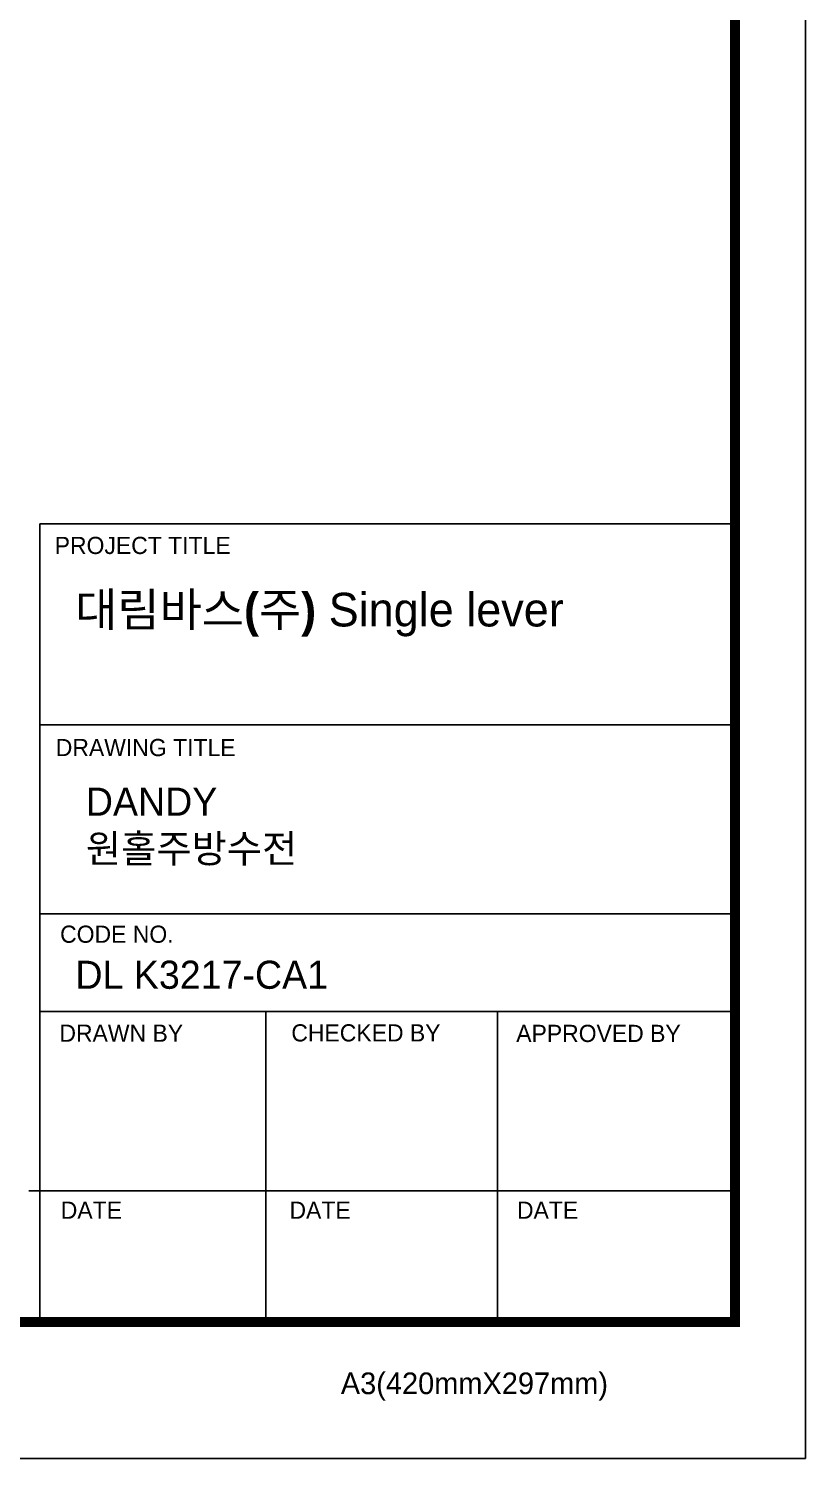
# Model space of a CAD drawing. Extents: x 0 to 1462, y 0 to 1072.
# Drawn here: x 1201.2 to 1462.4, y 0 to 480.5 of the extents above; entities that cross this region are included whole.
import ezdxf

# ---------------------------------------------------------------- set-up
doc = ezdxf.new("R2010")
doc.units = 0
doc.header["$LTSCALE"] = 10
doc.header["$MEASUREMENT"] = 0
doc.layers.get('0').update_dxf_attribs({"linetype": 'CONTINUOUS'})
doc.styles.add('Daelim Dimension', font='')
doc.styles.get('Daelim Dimension').set_extended_font_data('나눔고딕')

msp = doc.modelspace()

# ---------------------------------------------------------------- linework, layer by layer
at = {"color": 5, "ltscale": 40}
for p, q in [((1438.75, 314.1), (1205.03, 314.1)), ((1438.75, 246.55), (1205.03, 246.55)), ((1438.75, 246.55), (1205.03, 246.55)), ((1438.75, 183), (1205.03, 183)), ((1438.75, 183), (1205.03, 183)), ((1438.75, 150.22), (1205.03, 150.22)), ((1438.75, 150.22), (1205.03, 150.22)), ((1280.94, 150.22), (1280.94, 45.88)), ((1358.85, 150.22), (1358.85, 45.88)), ((1438.75, 89.95), (1201.33, 89.95)), ((1438.75, 89.95), (1206.85, 89.95)), ((1438.75, 45.88), (1238.45, 45.88))]:
    msp.add_line(p, q, dxfattribs=at)
at = {"color": 5, "ltscale": 0.5}
msp.add_line((1205.03, 314.1), (1205.03, 44.47), dxfattribs=at)
at = {"ltscale": 0.5}
msp.add_lwpolyline([(0, 0), (1462.41, 0), (1462.41, 1071.53), (0, 1071.53)], close=True, dxfattribs=at)
at = {"color": 5, "linetype": 'ByBlock', "lineweight": 200, "const_width": 3.37}
msp.add_lwpolyline([(23.52, 45.88), (1438.75, 45.88), (1438.75, 1046.65), (23.52, 1046.65)], close=True, dxfattribs=at)

# ---------------------------------------------------------------- texts
at = {"color": 5, "ltscale": 40, "style": 'Daelim Dimension'}
for s, height, p in [('PROJECT TITLE', 5.771, (1209.97, 303.93)), ('DRAWING TITLE', 5.771, (1210.34, 236.01)), ('CODE NO.', 5.771, (1211.79, 173.28)), ('DRAWN BY', 5.771, (1211.56, 140.02)), ('CHECKED BY', 5.771, (1289.54, 140.12)), ('APPROVED BY', 5.771, (1365.16, 139.94)), ('DATE', 5.771, (1212.02, 80.54)), ('DATE', 5.771, (1288.92, 80.54)), ('DATE', 5.771, (1365.42, 80.54)), ('A3(420mmX297mm)', 7.2837, (1306.18, 21.59))]:
    msp.add_text(s, height=height, dxfattribs=at).set_placement(p)
at = {"attachment_point": 1, "style": 'Daelim Dimension'}
for s, insert, char_height, width in [('\\pt67.877;{\\fPretendard Variable SemiBold|b0|i0|c129|p2;\\C7;대림바스(주)} Single lever', (1216.84, 290.9), 11.3129, 181.8235), (' DANDY\\P 원홀주방수전 ', (1216.94, 225.42), 9.444, 158.9353), ('DL K3217-CA1', (1216.94, 167.26), 9.4441, 158.9353)]:
    msp.add_mtext(s, dxfattribs=dict(at, insert=insert, char_height=char_height, width=width))

doc.saveas('drawing.dxf')
